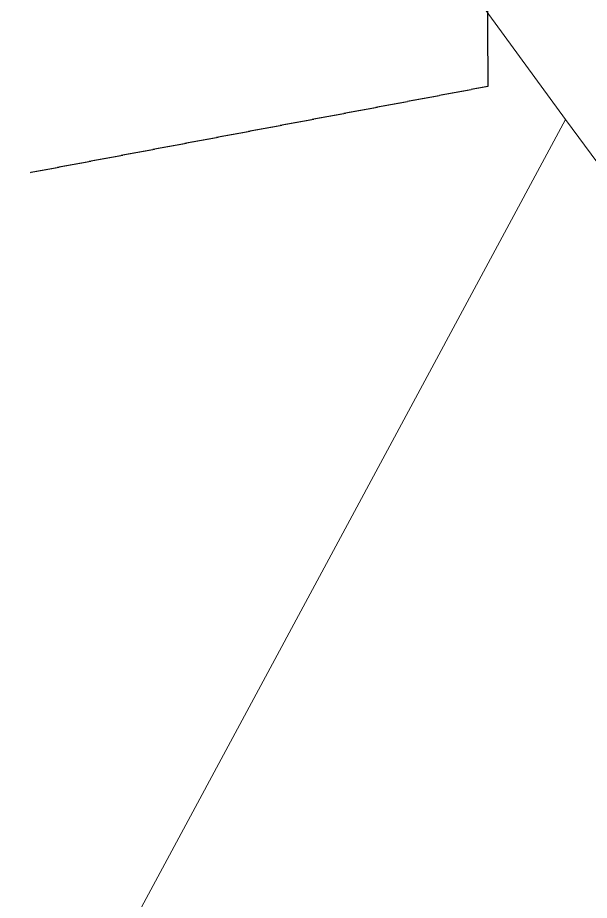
# Model space of a CAD drawing. Extents: x 294483 to 298733, y 6233899 to 6239242.
# Drawn here: x 296855 to 297185, y 6235171 to 6235681 of the extents above; entities that cross this region are included whole.
import ezdxf

# ---------------------------------------------------------------- set-up
doc = ezdxf.new("R2010")
doc.units = 0
doc.linetypes.add('Cable Exist OH', pattern=[1, 1, 0])
doc.layers.add('Cadastre Land Parcels_SP_EXT', color=9, linetype='Continuous', lineweight=5)
doc.layers.add('Mains_HV_EXT', color=1, linetype='Continuous', lineweight=25, true_color=0xff0000)

msp = doc.modelspace()

# ---------------------------------------------------------------- linework, layer by layer
at = {"layer": 'Cadastre Land Parcels_SP_EXT', "linetype": 'Continuous'}
msp.add_lwpolyline([(297128.99375, 6236032.10368), (297125.47335, 6236036.94863), (297119.46108, 6236045.22443), (297114.44908, 6236043.13465), (297036.23806, 6235981.57645), (297019.08457, 6236003.37694), (296957.52645, 6235975.61126), (296934.44496, 6235946.48799), (296952.03084, 6235922.37743), (296963.28936, 6235906.93954), (296965.95842, 6235903.27983), (296966.82046, 6235902.09882), (297011.91779, 6235840.26899), (297171.26224, 6235621.80458), (297406.3035, 6235304.5798), (297465.02985, 6235225.05704), (297513.76313, 6235319.02881), (297514.36733, 6235320.1766), (297516.61469, 6235324.51064), (297569.3876, 6235425.9437), (297399.4049, 6235659.91834), (297335.24176, 6235748.22835), (297263.90708, 6235846.41138), (297128.99375, 6236032.10368)], close=True, dxfattribs=at)
msp.add_lwpolyline([(296691.06501, 6235684.3681), (296688.66599, 6235679.90103), (296514.60497, 6235355.66909), (296451.86399, 6235238.79903), (296454.66899, 6235234.98403), (296491.37402, 6235185.07902), (296491.39496, 6235185.0511), (296496.58397, 6235177.99607), (296609.27201, 6235024.70408), (296645.50101, 6234978.21507), (296755.85204, 6234850.51604), (297171.26197, 6235621.80502), (297171.26197, 6235621.80502), (297011.91797, 6235840.26908)], dxfattribs=at)
at = {"layer": 'Mains_HV_EXT', "linetype": 'Cable Exist OH'}
for p, q in [((297123.77936, 6236048.8815), (297126.49404, 6235640.86708)), ((297126.49404, 6235640.86708), (296862.26493, 6235591.06808))]:
    msp.add_line(p, q, dxfattribs=at)

doc.saveas('drawing.dxf')
